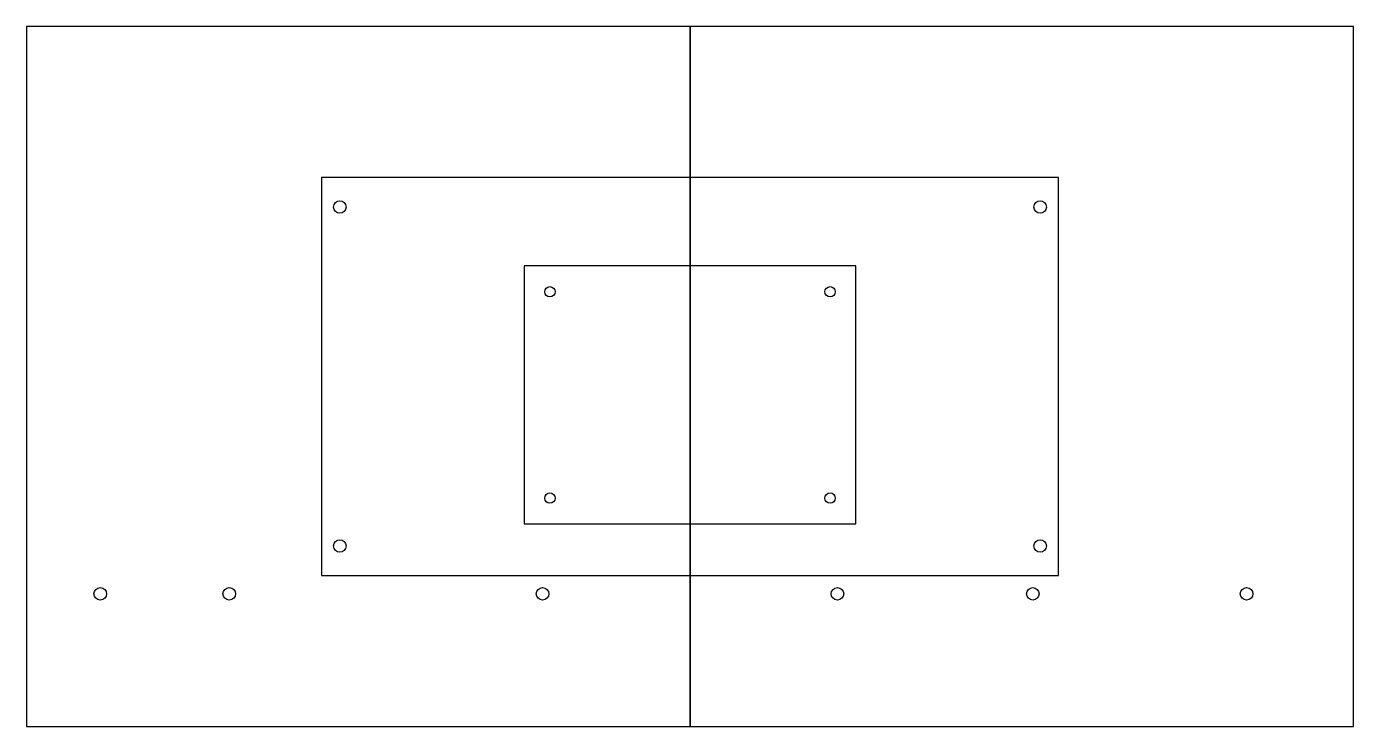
# Model space of a CAD drawing. Header units: millimetres. Extents: x 10 to 370, y 10 to 200.
import ezdxf

# ---------------------------------------------------------------- set-up
doc = ezdxf.new("R2010")
doc.units = ezdxf.units.MM

msp = doc.modelspace()

# ---------------------------------------------------------------- linework, layer by layer
at = {"layer": 'BOARD_OUTLINES'}
for points in [[(10, 10), (190, 10), (190, 200), (10, 200)], [(190, 10), (370, 10), (370, 200), (190, 200)], [(90, 51), (290, 51), (290, 159), (90, 159)], [(145, 65), (235, 65), (235, 135), (145, 135)]]:
    msp.add_lwpolyline(points, close=True, dxfattribs=at)
at = {"layer": 'MOUNTING_HOLES'}
for centre, radius in [((95, 151), 1.7), ((285, 151), 1.7), ((152, 128), 1.4), ((228, 128), 1.4), ((152, 72), 1.4), ((228, 72), 1.4), ((95, 59), 1.7), ((285, 59), 1.7), ((30, 46), 1.7), ((65, 46), 1.7), ((150, 46), 1.7), ((230, 46), 1.7), ((283, 46), 1.7), ((341, 46), 1.7)]:
    msp.add_circle(centre, radius, dxfattribs=at)

doc.saveas('drawing.dxf')
